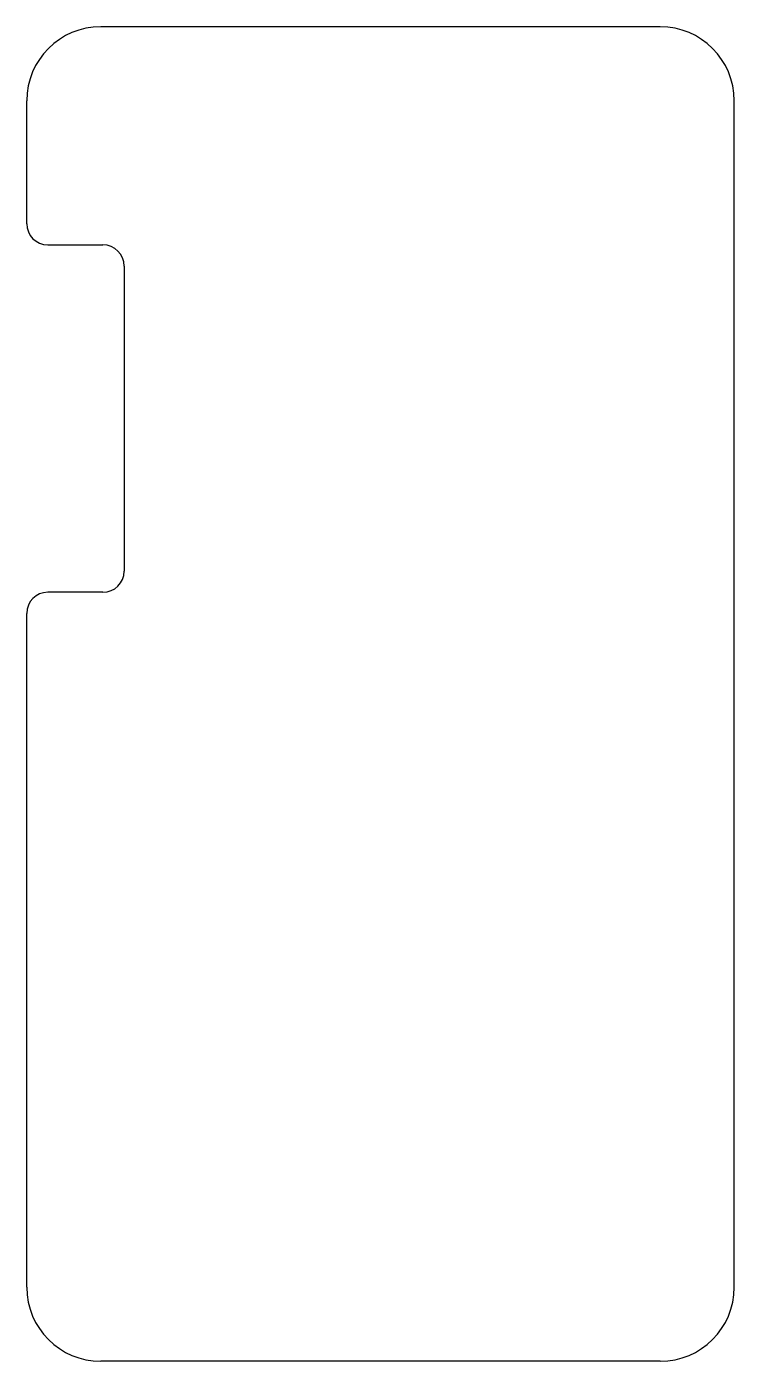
# Model space of a CAD drawing. Extents: x -16.7 to 16.7, y -29.5 to 33.5.
import ezdxf

# ---------------------------------------------------------------- set-up
doc = ezdxf.new("R2010")
doc.units = 0
doc.header["$MEASUREMENT"] = 0
doc.layers.add('VISIBLE', color=7, linetype='CONTINUOUS')

msp = doc.modelspace()

# ---------------------------------------------------------------- linework, layer by layer
at = {"layer": 'VISIBLE'}
for p, q in [((13.2, 33.46), (-13.2, 33.46)), ((-16.7, 24.16), (-16.7, 29.96)), ((16.7, -26.04), (16.7, 29.96)), ((-15.7, 23.16), (-13.1, 23.16)), ((-12.1, 22.16), (-12.1, 7.76)), ((-13.1, 6.76), (-15.7, 6.76)), ((-16.7, -26.04), (-16.7, 5.76)), ((13.2, -29.54), (-13.2, -29.54))]:
    msp.add_line(p, q, dxfattribs=at)
for centre, radius, start, end in [((-13.2, 29.96), 3.5, 90, 180), ((13.2, 29.96), 3.5, 0, 90), ((-15.7, 24.16), 1, 180, 270), ((-13.1, 22.16), 1, 0, 90), ((-13.1, 7.76), 1, 270, 0), ((-15.7, 5.76), 1, 90, 180), ((-13.2, -26.04), 3.5, 180, 270), ((13.2, -26.04), 3.5, 270, 0)]:
    msp.add_arc(centre, radius, start, end, dxfattribs=at)

doc.saveas('drawing.dxf')
